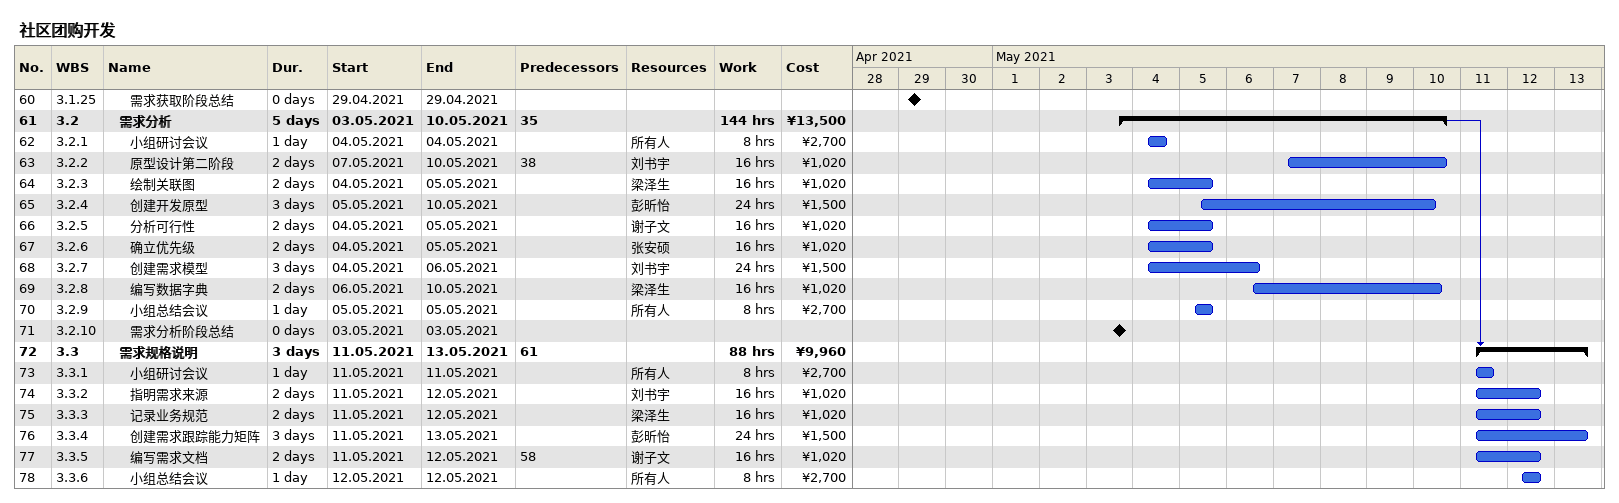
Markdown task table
社区团购开发

| ID | WBS | Task | Duration | Start | Finish | Predecessors | Resources | Work (h) | Cost (¥) |
|---|---|---|---|---|---|---|---|---|---|
| 60 | 3.1.25 | 需求获取阶段总结 | 0d | 2021-04-29 | 2021-04-29 |  |  |  |  |
| 61 | 3.2 | **需求分析** | 5d | 2021-05-03 | 2021-05-10 | 35 |  | 144 | 13500 |
| 62 | 3.2.1 | 小组研讨会议 | 1d | 2021-05-04 | 2021-05-04 |  | 所有人 | 8 | 2700 |
| 63 | 3.2.2 | 原型设计第二阶段 | 2d | 2021-05-07 | 2021-05-10 | 38 | 刘书宇 | 16 | 1020 |
| 64 | 3.2.3 | 绘制关联图 | 2d | 2021-05-04 | 2021-05-05 |  | 梁泽生 | 16 | 1020 |
| 65 | 3.2.4 | 创建开发原型 | 3d | 2021-05-05 | 2021-05-10 |  | 彭昕怡 | 24 | 1500 |
| 66 | 3.2.5 | 分析可行性 | 2d | 2021-05-04 | 2021-05-05 |  | 谢子文 | 16 | 1020 |
| 67 | 3.2.6 | 确立优先级 | 2d | 2021-05-04 | 2021-05-05 |  | 张安硕 | 16 | 1020 |
| 68 | 3.2.7 | 创建需求模型 | 3d | 2021-05-04 | 2021-05-06 |  | 刘书宇 | 24 | 1500 |
| 69 | 3.2.8 | 编写数据字典 | 2d | 2021-05-06 | 2021-05-10 |  | 梁泽生 | 16 | 1020 |
| 70 | 3.2.9 | 小组总结会议 | 1d | 2021-05-05 | 2021-05-05 |  | 所有人 | 8 | 2700 |
| 71 | 3.2.10 | 需求分析阶段总结 | 0d | 2021-05-03 | 2021-05-03 |  |  |  |  |
| 72 | 3.3 | **需求规格说明** | 3d | 2021-05-11 | 2021-05-13 | 61 |  | 88 | 9960 |
| 73 | 3.3.1 | 小组研讨会议 | 1d | 2021-05-11 | 2021-05-11 |  | 所有人 | 8 | 2700 |
| 74 | 3.3.2 | 指明需求来源 | 2d | 2021-05-11 | 2021-05-12 |  | 刘书宇 | 16 | 1020 |
| 75 | 3.3.3 | 记录业务规范 | 2d | 2021-05-11 | 2021-05-12 |  | 梁泽生 | 16 | 1020 |
| 76 | 3.3.4 | 创建需求跟踪能力矩阵 | 3d | 2021-05-11 | 2021-05-13 |  | 彭昕怡 | 24 | 1500 |
| 77 | 3.3.5 | 编写需求文档 | 2d | 2021-05-11 | 2021-05-12 | 58 | 谢子文 | 16 | 1020 |
| 78 | 3.3.6 | 小组总结会议 | 1d | 2021-05-12 | 2021-05-12 |  | 所有人 | 8 | 2700 |
